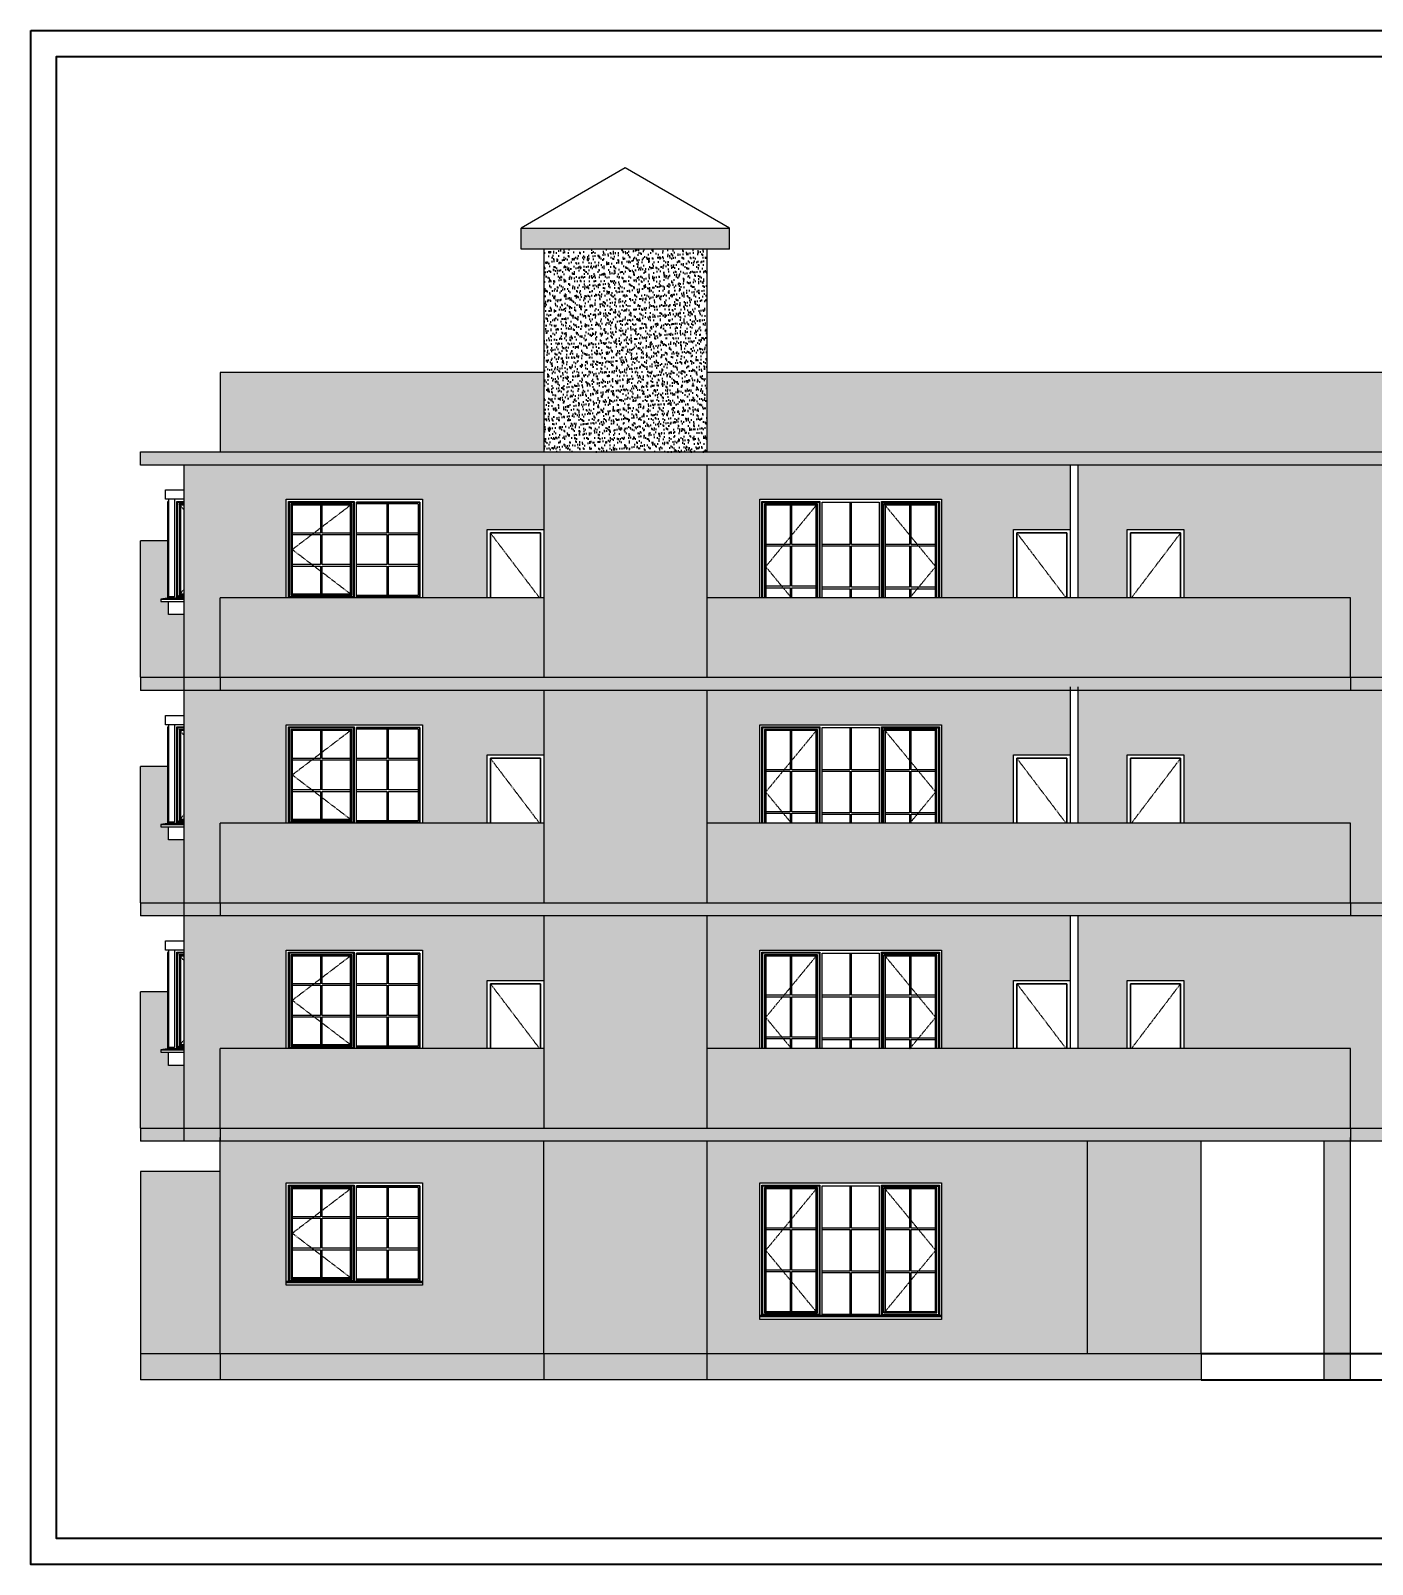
# Model space of a CAD drawing. Header units: inches. Extents: x 13884 to 18519, y 5853 to 8310.
# Drawn here: x 16210 to 16919, y 6676 to 7486 of the extents above; entities that cross this region are included whole.
import ezdxf

# ---------------------------------------------------------------- set-up
doc = ezdxf.new("R2010")
doc.units = ezdxf.units.IN
doc.header["$LTSCALE"] = 0.5
doc.header["$MEASUREMENT"] = 0
doc.linetypes.add('Centre', pattern=[1.25, 0.25, -0.1875, 0.625, -0.1875])
for name, color, linetype, lineweight in [('A-COLSENM', 4, 'Continuous', 9), ('A-DOORSYM', 1, 'Continuous', 9), ('A-FLOROTM', 6, 'Continuous', 9), ('A-GLAZIDM', 6, 'Continuous', 9), ('A-ROOFOTM', 4, 'Continuous', 9), ('A-WALL', 2, 'Continuous', 9)]:
    doc.layers.add(name, color=color, linetype=linetype, lineweight=lineweight)
doc.layers.add('Template', color=7, linetype='Continuous')
doc.styles.get("Standard").update_dxf_attribs({"font": 'romans.shx', "width": 0.75})
doc.dimstyles.get("Standard").update_dxf_attribs({"dimtxt": 0.18, "dimasz": 0.18, "dimexe": 0.18, "dimexo": 0.0625, "dimgap": 0.09, "dimtad": 0, "dimtih": 1, "dimtoh": 1, "dimdec": 4, "dimzin": 0, "dimdsep": 46, "dimtxsty": 'Standard', "dimcen": 0.09, "dimadec": 0, "dimazin": 0, "dimtfac": 1, "dimtdec": 4, "dimtofl": 0, "dimtmove": 0, "dimatfit": 3, "dimfxl": 0, "dimtolj": 1, "dimtzin": 0, "dimarcsym": 0})
pattern_1 = [(37.5, (0, 0), (-0.1259867, 3.85364754), [0, -3.04, 0, -3.4, 0, -3.25]), (7.5, (0, 0), (3.5395534, 5.6442921), [0, -1.64, 0, -2.74, 0, -1.05]), (327.5, (-2.46, 0), (6.2282837, 0.0113181), [0, -1, 0, -3.6, 0, -4.7]), (317.5, (-2.46, 0), (6.0122532, 1.7553511), [0, -0.5, 0, -2.36, 0, -2.7])]

# ---------------------------------------------------------------- blocks, each defined once
blk = doc.blocks.new('Tpl All Bars - W1-137298-West')
at = {"layer": 'A-GLAZIDM', "color": 7}
for p, q in [((-59.21, 34.09), (-59.21, 102.82)), ((-58.78, 102.39), (-59.21, 102.82)), ((-59.21, 102.82), (-28.59, 102.82)), ((-58.78, 34.51), (-58.78, 102.39)), ((-29.01, 102.39), (-58.78, 102.39)), ((-57.24, 100.85), (-57.93, 101.54)), ((-57.93, 101.54), (-57.93, 35.37)), ((-29.87, 101.54), (-57.93, 101.54)), ((-57.24, 100.85), (-57.24, 36.06)), ((-30.55, 100.85), (-57.24, 100.85)), ((-44.29, 100.85), (-44.29, 80.17)), ((-43.5, 80.17), (-43.5, 100.85)), ((-29.87, 101.54), (-30.55, 100.85)), ((-30.55, 36.06), (-30.55, 100.85)), ((-29.87, 35.37), (-29.87, 101.54)), ((-28.59, 102.82), (-29.01, 102.39)), ((-29.01, 102.39), (-29.01, 34.51)), ((-28.59, 102.82), (-28.59, 34.09)), ((-27.4, 34.48), (-27.4, 102.43)), ((-27.4, 102.43), (2.63, 102.43)), ((-12.78, 102.43), (-12.78, 80.17)), ((-12, 80.17), (-12, 102.43)), ((2.63, 102.43), (2.63, 34.48)), ((3.81, 102.82), (34.43, 102.82)), ((3.81, 34.09), (3.81, 102.82)), ((3.81, 102.82), (4.23, 102.39)), ((4.23, 102.39), (34.01, 102.39)), ((4.23, 102.39), (4.23, 34.51)), ((33.15, 101.54), (5.09, 101.54)), ((5.09, 35.37), (5.09, 101.54)), ((5.09, 101.54), (5.78, 100.85)), ((32.46, 100.85), (5.78, 100.85)), ((5.78, 100.85), (5.78, 36.06)), ((18.73, 100.85), (18.73, 80.17)), ((19.51, 80.17), (19.51, 100.85)), ((32.46, 100.85), (33.15, 101.54)), ((32.46, 36.06), (32.46, 100.85)), ((33.15, 35.37), (33.15, 101.54)), ((34.01, 102.39), (34.43, 102.82)), ((34.01, 102.39), (34.01, 34.51)), ((34.43, 102.82), (34.43, 34.09)), ((-44.29, 80.17), (-57.24, 80.17)), ((-57.24, 79.38), (-44.29, 79.38)), ((-44.29, 79.38), (-44.29, 58.05)), ((-30.55, 80.17), (-43.5, 80.17)), ((-43.5, 79.38), (-30.55, 79.38)), ((-43.5, 58.05), (-43.5, 79.38)), ((-12.78, 80.17), (-27.4, 80.17)), ((-27.4, 79.38), (-12.78, 79.38)), ((-12.78, 79.38), (-12.78, 57.52)), ((2.63, 80.17), (-12, 80.17)), ((-12, 79.38), (2.63, 79.38)), ((-12, 57.52), (-12, 79.38)), ((18.73, 80.17), (5.78, 80.17)), ((5.78, 79.38), (18.73, 79.38)), ((18.73, 79.38), (18.73, 57.52)), ((32.46, 80.17), (19.51, 80.17)), ((19.51, 79.38), (32.46, 79.38)), ((19.51, 57.52), (19.51, 79.38)), ((-44.29, 58.05), (-57.24, 58.05)), ((-57.24, 57.26), (-44.29, 57.26)), ((-44.29, 57.26), (-44.29, 36.06)), ((-30.55, 58.05), (-43.5, 58.05)), ((-43.5, 36.06), (-43.5, 57.26)), ((-43.5, 57.26), (-30.55, 57.26)), ((-12.78, 57.52), (-27.4, 57.52)), ((-27.4, 56.73), (-12.78, 56.73)), ((-12.78, 56.73), (-12.78, 34.48)), ((2.63, 57.52), (-12, 57.52)), ((-12, 34.48), (-12, 56.73)), ((-12, 56.73), (2.63, 56.73)), ((18.73, 57.52), (5.78, 57.52)), ((5.78, 56.73), (18.73, 56.73)), ((18.73, 56.73), (18.73, 36.06)), ((32.46, 57.52), (19.51, 57.52)), ((19.51, 36.06), (19.51, 56.73)), ((19.51, 56.73), (32.46, 56.73)), ((-60.39, 34.01), (35.61, 34.01)), ((35.61, 33.96), (-60.39, 33.96)), ((35.61, 33.76), (-60.39, 33.76)), ((-60.39, 33.33), (-60.39, 33.55)), ((-60.39, 32), (-60.39, 33.33)), ((35.61, 33.33), (-60.39, 33.33)), ((-58.78, 34.51), (-59.21, 34.09)), ((-28.59, 34.09), (-59.21, 34.09)), ((-29.01, 34.51), (-58.78, 34.51)), ((-57.24, 36.06), (-57.93, 35.37)), ((-57.93, 35.37), (-29.87, 35.37)), ((-57.24, 36.06), (-30.55, 36.06)), ((-30.55, 36.06), (-29.87, 35.37)), ((-29.01, 34.51), (-28.59, 34.09)), ((2.63, 34.48), (-27.4, 34.48)), ((4.23, 34.51), (3.81, 34.09)), ((34.43, 34.09), (3.81, 34.09)), ((4.23, 34.51), (34.01, 34.51)), ((5.78, 36.06), (5.09, 35.37)), ((5.09, 35.37), (33.15, 35.37)), ((5.78, 36.06), (32.46, 36.06)), ((32.46, 36.06), (33.15, 35.37)), ((34.01, 34.51), (34.43, 34.09)), ((35.61, 33.55), (35.61, 33.33)), ((35.61, 33.33), (35.61, 32)), ((35.61, 32), (-60.39, 32))]:
    blk.add_line(p, q, dxfattribs=at)
at = {"layer": 'A-GLAZIDM', "color": 7, "linetype": 'Centre'}
for p, q in [((-30.55, 100.85), (-57.24, 68.45)), ((5.78, 100.85), (32.46, 68.45)), ((-30.55, 36.06), (-57.24, 68.45)), ((5.78, 36.06), (32.46, 68.45))]:
    blk.add_line(p, q, dxfattribs=at)
blk = doc.blocks.new('Dbl All Bars - W2-137979-West')
at = {"layer": 'A-GLAZIDM', "color": 7}
for p, q in [((-309.21, 52.09), (-309.21, 102.82)), ((-308.78, 102.39), (-309.21, 102.82)), ((-309.21, 102.82), (-274.59, 102.82)), ((-308.78, 52.51), (-308.78, 102.39)), ((-275.01, 102.39), (-308.78, 102.39)), ((-307.24, 100.85), (-307.93, 101.54)), ((-307.93, 101.54), (-307.93, 53.37)), ((-275.87, 101.54), (-307.93, 101.54)), ((-307.24, 100.85), (-307.24, 54.06)), ((-276.55, 100.85), (-307.24, 100.85)), ((-292.29, 100.85), (-292.29, 86.17)), ((-291.5, 86.17), (-291.5, 100.85)), ((-275.87, 101.54), (-276.55, 100.85)), ((-276.55, 54.06), (-276.55, 100.85)), ((-275.87, 53.37), (-275.87, 101.54)), ((-274.59, 102.82), (-275.01, 102.39)), ((-275.01, 102.39), (-275.01, 52.51)), ((-274.59, 102.82), (-274.59, 52.09)), ((-273.4, 52.48), (-273.4, 102.43)), ((-273.4, 102.43), (-239.96, 102.43)), ((-273.4, 101.64), (-273.4, 102.43)), ((-239.96, 102.43), (-273.4, 102.43)), ((-240.75, 101.64), (-273.4, 101.64)), ((-257.27, 101.64), (-257.27, 86.17)), ((-256.49, 86.17), (-256.49, 101.64)), ((-240.75, 101.64), (-240.75, 53.27)), ((-239.96, 102.43), (-239.96, 52.48)), ((-239.96, 52.48), (-239.96, 102.43)), ((-292.29, 86.17), (-307.24, 86.17)), ((-307.24, 85.38), (-292.29, 85.38)), ((-292.29, 85.38), (-292.29, 69.52)), ((-276.55, 86.17), (-291.5, 86.17)), ((-291.5, 85.38), (-276.55, 85.38)), ((-291.5, 69.52), (-291.5, 85.38)), ((-257.27, 86.17), (-273.4, 86.17)), ((-273.4, 85.38), (-257.27, 85.38)), ((-257.27, 85.38), (-257.27, 69.52)), ((-240.75, 86.17), (-256.49, 86.17)), ((-256.49, 85.38), (-240.75, 85.38)), ((-256.49, 69.52), (-256.49, 85.38)), ((-292.29, 69.52), (-307.24, 69.52)), ((-307.24, 68.73), (-292.29, 68.73)), ((-292.29, 68.73), (-292.29, 54.06)), ((-276.55, 69.52), (-291.5, 69.52)), ((-291.5, 54.06), (-291.5, 68.73)), ((-291.5, 68.73), (-276.55, 68.73)), ((-257.27, 69.52), (-273.4, 69.52)), ((-273.4, 68.73), (-257.27, 68.73)), ((-257.27, 68.73), (-257.27, 53.27)), ((-240.75, 69.52), (-256.49, 69.52)), ((-256.49, 53.27), (-256.49, 68.73)), ((-256.49, 68.73), (-240.75, 68.73)), ((-310.39, 52.01), (-238.39, 52.01)), ((-238.39, 51.96), (-310.39, 51.96)), ((-238.39, 51.76), (-310.39, 51.76)), ((-310.39, 51.33), (-310.39, 51.55)), ((-310.39, 50), (-310.39, 51.33)), ((-238.39, 51.33), (-310.39, 51.33)), ((-238.39, 50), (-310.39, 50)), ((-308.78, 52.51), (-309.21, 52.09)), ((-274.59, 52.09), (-309.21, 52.09)), ((-275.01, 52.51), (-308.78, 52.51)), ((-307.24, 54.06), (-307.93, 53.37)), ((-307.93, 53.37), (-275.87, 53.37)), ((-307.24, 54.06), (-276.55, 54.06)), ((-276.55, 54.06), (-275.87, 53.37)), ((-275.01, 52.51), (-274.59, 52.09)), ((-240.75, 53.27), (-273.4, 53.27)), ((-273.4, 53.27), (-273.4, 52.48)), ((-239.96, 52.48), (-273.4, 52.48)), ((-273.4, 52.48), (-239.96, 52.48)), ((-238.39, 51.55), (-238.39, 51.33)), ((-238.39, 51.33), (-238.39, 50))]:
    blk.add_line(p, q, dxfattribs=at)
at = {"layer": 'A-GLAZIDM', "color": 7, "linetype": 'Centre'}
for p in [(-276.55, 100.85), (-276.55, 54.06)]:
    blk.add_line(p, (-307.24, 77.45), dxfattribs=at)
blk = doc.blocks.new('Single Shutter with Louvers - D3-135380-West')
at = {"layer": 'A-DOORSYM'}
for p, q in [((135.38, 211.23), (135.38, 177)), ((161.84, 211.23), (135.38, 211.23)), ((135.38, 211.23), (161.84, 211.23)), ((135.38, 177), (135.38, 211.23)), ((161.84, 177), (161.84, 211.23)), ((161.84, 211.23), (161.84, 177))]:
    blk.add_line(p, q, dxfattribs=at)
at = {"layer": 'A-DOORSYM', "linetype": 'Centre'}
blk.add_line((135.89, 177), (161.84, 211.23), dxfattribs=at)
blk = doc.blocks.new('Single Shutter with Louvers - D3-151044-West')
at = {"layer": 'A-DOORSYM', "linetype": 'Centre'}
blk.add_line((101.34, 177), (75.38, 211.23), dxfattribs=at)
at = {"layer": 'A-DOORSYM'}
for p, q in [((101.84, 211.23), (75.38, 211.23)), ((75.38, 211.23), (75.38, 177)), ((75.38, 177), (75.38, 211.23)), ((75.38, 211.23), (101.84, 211.23)), ((101.84, 177), (101.84, 211.23)), ((101.84, 211.23), (101.84, 177))]:
    blk.add_line(p, q, dxfattribs=at)
blk = doc.blocks.new('Dbl All Bars - W2-V2-West')
at = {"layer": 'A-GLAZIDM', "color": 7}
for p, q in [((-309.21, 177.09), (-309.21, 227.82)), ((-308.78, 227.39), (-309.21, 227.82)), ((-309.21, 227.82), (-274.59, 227.82)), ((-308.78, 177.51), (-308.78, 227.39)), ((-275.01, 227.39), (-308.78, 227.39)), ((-274.59, 227.82), (-275.01, 227.39)), ((-275.01, 227.39), (-275.01, 177.51)), ((-274.59, 227.82), (-274.59, 177.09)), ((-273.4, 177.48), (-273.4, 227.43)), ((-273.4, 227.43), (-239.96, 227.43)), ((-273.4, 226.64), (-273.4, 227.43)), ((-239.96, 227.43), (-273.4, 227.43)), ((-239.96, 227.43), (-239.96, 177.48)), ((-239.96, 177.48), (-239.96, 227.43)), ((-307.24, 225.85), (-307.93, 226.54)), ((-307.93, 226.54), (-307.93, 178.37)), ((-275.87, 226.54), (-307.93, 226.54)), ((-307.24, 225.85), (-307.24, 179.06)), ((-276.55, 225.85), (-307.24, 225.85)), ((-292.29, 225.85), (-292.29, 211.17)), ((-291.5, 211.17), (-291.5, 225.85)), ((-275.87, 226.54), (-276.55, 225.85)), ((-276.55, 179.06), (-276.55, 225.85)), ((-275.87, 178.37), (-275.87, 226.54)), ((-240.75, 226.64), (-273.4, 226.64)), ((-257.27, 226.64), (-257.27, 211.17)), ((-256.49, 211.17), (-256.49, 226.64)), ((-240.75, 226.64), (-240.75, 178.27)), ((-292.29, 211.17), (-307.24, 211.17)), ((-276.55, 211.17), (-291.5, 211.17)), ((-257.27, 211.17), (-273.4, 211.17)), ((-240.75, 211.17), (-256.49, 211.17)), ((-307.24, 210.38), (-292.29, 210.38)), ((-292.29, 210.38), (-292.29, 194.52)), ((-291.5, 210.38), (-276.55, 210.38)), ((-291.5, 194.52), (-291.5, 210.38)), ((-273.4, 210.38), (-257.27, 210.38)), ((-257.27, 210.38), (-257.27, 194.52)), ((-256.49, 210.38), (-240.75, 210.38)), ((-256.49, 194.52), (-256.49, 210.38)), ((-292.29, 194.52), (-307.24, 194.52)), ((-276.55, 194.52), (-291.5, 194.52)), ((-257.27, 194.52), (-273.4, 194.52)), ((-240.75, 194.52), (-256.49, 194.52)), ((-307.24, 193.73), (-292.29, 193.73)), ((-292.29, 193.73), (-292.29, 179.06)), ((-291.5, 179.06), (-291.5, 193.73)), ((-291.5, 193.73), (-276.55, 193.73)), ((-273.4, 193.73), (-257.27, 193.73)), ((-257.27, 193.73), (-257.27, 178.27)), ((-256.49, 178.27), (-256.49, 193.73)), ((-256.49, 193.73), (-240.75, 193.73)), ((-307.24, 179.06), (-307.93, 178.37)), ((-307.93, 178.37), (-275.87, 178.37)), ((-307.24, 179.06), (-276.55, 179.06)), ((-276.55, 179.06), (-275.87, 178.37)), ((-240.75, 178.27), (-273.4, 178.27)), ((-273.4, 178.27), (-273.4, 177.48)), ((-308.78, 177.51), (-309.21, 177.09)), ((-274.59, 177.09), (-309.21, 177.09)), ((-275.01, 177.51), (-308.78, 177.51)), ((-275.01, 177.51), (-274.59, 177.09)), ((-239.96, 177.48), (-273.4, 177.48)), ((-273.4, 177.48), (-239.96, 177.48))]:
    blk.add_line(p, q, dxfattribs=at)
at = {"layer": 'A-GLAZIDM', "color": 7, "linetype": 'Centre'}
for p in [(-276.55, 225.85), (-276.55, 179.06)]:
    blk.add_line(p, (-307.24, 202.45), dxfattribs=at)
blk = doc.blocks.new('Tpl All Bars - W1-V3-West')
at = {"layer": 'A-GLAZIDM', "color": 7}
for p, q in [((-59.21, 177), (-59.21, 227.82)), ((-58.78, 227.39), (-59.21, 227.82)), ((-59.21, 227.82), (-28.59, 227.82)), ((-58.78, 177), (-58.78, 227.39)), ((-29.01, 227.39), (-58.78, 227.39)), ((-28.59, 227.82), (-29.01, 227.39)), ((-29.01, 227.39), (-29.01, 177)), ((-28.59, 227.82), (-28.59, 177)), ((-27.4, 177), (-27.4, 227.43)), ((-27.4, 227.43), (2.63, 227.43)), ((-12.78, 227.43), (-12.78, 205.17)), ((-12, 205.17), (-12, 227.43)), ((2.63, 227.43), (2.63, 177)), ((3.81, 227.82), (34.43, 227.82)), ((3.81, 177), (3.81, 227.82)), ((3.81, 227.82), (4.23, 227.39)), ((4.23, 227.39), (34.01, 227.39)), ((4.23, 227.39), (4.23, 177)), ((34.01, 227.39), (34.43, 227.82)), ((34.01, 227.39), (34.01, 177)), ((34.43, 227.82), (34.43, 177)), ((-57.24, 225.85), (-57.93, 226.54)), ((-57.93, 226.54), (-57.93, 177)), ((-29.87, 226.54), (-57.93, 226.54)), ((-57.24, 225.85), (-57.24, 177)), ((-30.55, 225.85), (-57.24, 225.85)), ((-44.29, 225.85), (-44.29, 205.17)), ((-43.5, 205.17), (-43.5, 225.85)), ((-29.87, 226.54), (-30.55, 225.85)), ((-30.55, 177), (-30.55, 225.85)), ((-29.87, 177), (-29.87, 226.54)), ((33.15, 226.54), (5.09, 226.54)), ((5.09, 177), (5.09, 226.54)), ((5.09, 226.54), (5.78, 225.85)), ((32.46, 225.85), (5.78, 225.85)), ((5.78, 225.85), (5.78, 177)), ((18.73, 225.85), (18.73, 205.17)), ((19.51, 205.17), (19.51, 225.85)), ((32.46, 225.85), (33.15, 226.54)), ((32.46, 177), (32.46, 225.85)), ((33.15, 177), (33.15, 226.54)), ((-44.29, 205.17), (-57.24, 205.17)), ((-57.24, 204.38), (-44.29, 204.38)), ((-44.29, 204.38), (-44.29, 183.05)), ((-30.55, 205.17), (-43.5, 205.17)), ((-43.5, 204.38), (-30.55, 204.38)), ((-43.5, 183.05), (-43.5, 204.38)), ((-12.78, 205.17), (-27.4, 205.17)), ((-27.4, 204.38), (-12.78, 204.38)), ((-12.78, 204.38), (-12.78, 182.52)), ((2.63, 205.17), (-12, 205.17)), ((-12, 204.38), (2.63, 204.38)), ((-12, 182.52), (-12, 204.38)), ((18.73, 205.17), (5.78, 205.17)), ((5.78, 204.38), (18.73, 204.38)), ((18.73, 204.38), (18.73, 182.52)), ((32.46, 205.17), (19.51, 205.17)), ((19.51, 204.38), (32.46, 204.38)), ((19.51, 182.52), (19.51, 204.38)), ((-44.29, 183.05), (-57.24, 183.05)), ((-57.24, 182.26), (-44.29, 182.26)), ((-44.29, 182.26), (-44.29, 177)), ((-30.55, 183.05), (-43.5, 183.05)), ((-43.5, 177), (-43.5, 182.26)), ((-43.5, 182.26), (-30.55, 182.26)), ((-12.78, 182.52), (-27.4, 182.52)), ((-27.4, 181.73), (-12.78, 181.73)), ((-12.78, 181.73), (-12.78, 177)), ((2.63, 182.52), (-12, 182.52)), ((-12, 177), (-12, 181.73)), ((-12, 181.73), (2.63, 181.73)), ((18.73, 182.52), (5.78, 182.52)), ((5.78, 181.73), (18.73, 181.73)), ((18.73, 181.73), (18.73, 177)), ((32.46, 182.52), (19.51, 182.52)), ((19.51, 177), (19.51, 181.73)), ((19.51, 181.73), (32.46, 181.73))]:
    blk.add_line(p, q, dxfattribs=at)
at = {"layer": 'A-GLAZIDM', "color": 7, "linetype": 'Centre'}
for p, q in [((-30.55, 225.85), (-57.24, 193.45)), ((5.78, 225.85), (32.46, 193.45)), ((-43.69, 177), (-57.24, 193.45)), ((18.91, 177), (32.46, 193.45))]:
    blk.add_line(p, q, dxfattribs=at)
blk = doc.blocks.new('Bay - Rectangular _3_ - 6ft-157447-West')
at = {"layer": 'A-GLAZIDM', "color": 7}
for p, q in [((-374.23, 233.92), (-364.39, 233.92)), ((-374.23, 229), (-374.23, 233.92)), ((-364.39, 229), (-374.23, 229)), ((-372.88, 227.82), (-373.11, 227.39)), ((-373.11, 227.39), (-373.11, 177.51)), ((-372.88, 227.82), (-372.88, 177.09)), ((-372.66, 227.82), (-372.88, 227.82)), ((-372.66, 229), (-372.66, 177.48)), ((-369.39, 229), (-369.39, 177.48)), ((-369.39, 229), (-369.39, 177.48)), ((-368.21, 177.09), (-368.21, 227.82)), ((-367.78, 227.39), (-368.21, 227.82)), ((-368.21, 227.82), (-364.39, 227.82)), ((-367.78, 177.51), (-367.78, 227.39)), ((-364.39, 227.39), (-367.78, 227.39)), ((-366.24, 225.85), (-366.93, 226.54)), ((-366.93, 226.54), (-366.93, 178.37)), ((-364.39, 226.54), (-366.93, 226.54)), ((-366.24, 225.85), (-366.24, 179.06)), ((-364.39, 225.85), (-366.24, 225.85)), ((-366.24, 179.06), (-366.93, 178.37)), ((-366.93, 178.37), (-364.39, 178.37)), ((-366.24, 179.06), (-364.39, 179.06)), ((-373.25, 176.76), (-376.69, 176.33)), ((-376.69, 176.33), (-364.39, 176.33)), ((-376.69, 176.33), (-376.69, 175)), ((-376.69, 175), (-364.39, 175)), ((-372.66, 177.01), (-373.25, 176.96)), ((-373.25, 176.96), (-364.39, 176.96)), ((-373.25, 176.96), (-373.25, 176.76)), ((-373.25, 176.76), (-364.39, 176.76)), ((-373.11, 177.51), (-372.88, 177.09)), ((-372.88, 177.09), (-372.66, 177.09)), ((-369.39, 177.48), (-372.66, 177.48)), ((-372.66, 177.48), (-372.66, 177.01)), ((-369.39, 177.48), (-372.66, 177.48)), ((-372.66, 177.01), (-364.39, 177.01)), ((-372.66, 168.11), (-372.66, 175)), ((-367.78, 177.51), (-368.21, 177.09)), ((-364.39, 177.09), (-368.21, 177.09)), ((-364.39, 177.51), (-367.78, 177.51)), ((-364.39, 168.11), (-372.66, 168.11))]:
    blk.add_line(p, q, dxfattribs=at)
at = {"layer": 'A-GLAZIDM', "color": 7, "linetype": 'Centre'}
for p, q in [((-368.21, 227.82), (-364.39, 223.34)), ((-364.39, 181.56), (-368.21, 177.09))]:
    blk.add_line(p, q, dxfattribs=at)
blk = doc.blocks.new('*D190')
at = {"color": 0, "lineweight": -2}
for p, q in [((16828.51, 6787.68), (16984.19, 6787.68)), ((16828.51, 6773.68), (16984.19, 6773.68))]:
    blk.add_line(p, q, dxfattribs=at)
at = {"color": 4, "lineweight": -2}
for p, q in [((16984.01, 6787.49), (16984.01, 6773.87)), ((16984.01, 6773.49), (16983.83, 6773.49)), ((16984.01, 6773.68), (16984.01, 6773.49))]:
    blk.add_line(p, q, dxfattribs=at)
at = {"color": 4}
for points in [[(16983.98, 6787.49), (16984.04, 6787.49), (16984.01, 6787.68)], [(16983.98, 6773.87), (16984.04, 6773.87), (16984.01, 6773.68)]]:
    blk.add_solid(points, dxfattribs=at)
at = {"layer": 'Defpoints', "color": 0}
for p in [(16828.45, 6787.68), (16828.45, 6773.68), (16984.01, 6773.68)]:
    blk.add_point(p, dxfattribs=at)
at = {"color": 4, "insert": (16966.16, 6773.49), "char_height": 12, "attachment_point": 5}
blk.add_mtext('\\A1;1\'-2"', dxfattribs=at)
blk = doc.blocks.new('A3 Paper')
at = {"layer": 'Template', "color": 116}
for points in [[(44545, -27531), (69442, -27531), (69442, -45138), (44545, -45138)], [(69146, -44841), (44841, -44841), (44841, -27828), (69146, -27828)]]:
    blk.add_lwpolyline(points, close=True, dxfattribs=at)

msp = doc.modelspace()

# ---------------------------------------------------------------- hatches: boundary and pattern name
h = msp.add_hatch(color=250)
h.dxf.hatch_style = 1
h.paths.add_polyline_path([(16310.44544, 6787.67817), (16268.44544, 6787.67817), (16268.44544, 6773.67817), (16310.44544, 6773.67817)])
h.paths.add_polyline_path([(16481.44544, 6787.67817), (16310.44544, 6787.67817), (16310.44544, 6773.67817), (16481.44544, 6773.67817)])
h.paths.add_polyline_path([(16310.44544, 6883.67817), (16268.44544, 6883.67817), (16268.44544, 6787.67817), (16310.44544, 6787.67817)])
h.paths.add_polyline_path([(16567.44544, 6787.67817), (16481.44544, 6787.67817), (16481.44544, 6773.67817), (16567.44544, 6773.67817)])
h.paths.add_polyline_path([(16828.44544, 6787.67817), (16567.44544, 6787.67817), (16567.44544, 6773.67817), (16828.44544, 6773.67817)])
h.paths.add_polyline_path([(16907.44544, 6899.67817), (16893.44544, 6899.67817), (16893.44544, 6773.67817), (16907.44544, 6773.67817)])
h.paths.add_polyline_path([(17066.44544, 6899.67817), (17052.44544, 6899.67817), (17052.44544, 6773.67817), (17066.44544, 6773.67817)])
h.paths.add_polyline_path([(17108.44544, 7263.67817), (16567.44544, 7263.67817), (16481.44544, 7263.67817), (16268.44544, 7263.67817), (16268.44544, 7256.67817), (16481.44544, 7256.67817), (16567.44544, 7256.67817), (17108.44544, 7256.67817)])
h.paths.add_polyline_path([(16579.44544, 7381.86243), (16469.44544, 7381.86243), (16469.44544, 7370.67817), (16579.44544, 7370.67817)])
h.paths.add_polyline_path([(16481.44544, 7305.67817), (16310.44544, 7305.67817), (16310.44544, 7263.67817), (16481.44544, 7263.67817)])
h.paths.add_polyline_path([(17066.44544, 7305.67817), (16567.44544, 7305.67817), (16567.44544, 7263.67817), (17066.44544, 7263.67817)])
h = msp.add_hatch()
h.set_pattern_fill('AR-SAND', color=250, scale=2)
h.set_pattern_definition(pattern_1)
h.paths.add_polyline_path([(16567.44544, 7370.67817), (16481.44544, 7370.67817), (16481.44544, 7263.67817), (16567.44544, 7263.67817)])
h = msp.add_hatch()
h.set_pattern_fill('AR-SAND', color=250, scale=2)
h.set_pattern_definition(pattern_1)
h.paths.add_polyline_path([(17104.44544, 7256.67817), (17066.44544, 7256.67817), (17066.44544, 7186.67817), (17104.44544, 7186.67817)])
h.paths.add_polyline_path([(17066.44544, 7256.67817), (16763.44544, 7256.67817), (16763.44544, 7186.67817), (16789.44544, 7186.67817), (16789.44544, 7222.67817), (16819.44544, 7222.67817), (16819.44544, 7186.67817), (16907.44544, 7186.67817), (16907.44544, 7144.67817), (17066.44544, 7144.67817)])
h.paths.add_polyline_path([(16595.44544, 7238.67817), (16691.44544, 7238.67817), (16691.44544, 7186.67817), (16729.44544, 7186.67817), (16729.44544, 7222.67817), (16759.44544, 7222.67817), (16759.44544, 7256.67817), (16567.44544, 7256.67817), (16567.44544, 7186.67817), (16595.44544, 7186.67817)])
h.paths.add_polyline_path([(16567.44544, 7256.67817), (16481.44544, 7256.67817), (16481.44544, 7144.67817), (16567.44544, 7144.67817)])
h.paths.add_polyline_path([(16481.44544, 7256.67817), (16291.44544, 7256.67817), (16291.44544, 7144.67817), (16310.44544, 7144.67817), (16310.44544, 7186.67817), (16345.44544, 7186.67817), (16345.44544, 7238.67817), (16417.44544, 7238.67817), (16417.44544, 7186.67817), (16451.44544, 7186.67817), (16451.44544, 7222.67817), (16481.44544, 7222.67817)])
h = msp.add_hatch(color=250)
h.dxf.hatch_style = 1
h.paths.add_polyline_path([(16291.44544, 7177.7884), (16283.17773, 7177.7884), (16283.17773, 7184.67817), (16279.14229, 7184.67817), (16279.14229, 7186.00923), (16282.58717, 7186.43978), (16282.58717, 7186.63438), (16282.95042, 7186.66616), (16282.95042, 7186.76478), (16282.72312, 7187.18937), (16282.72312, 7216.67817), (16268.44544, 7216.67817), (16268.44544, 7144.67817), (16291.44544, 7144.67817)])
h.paths.add_polyline_path([(16291.44544, 7144.67817), (16268.44544, 7144.67817), (16268.44544, 7137.67817), (16291.44544, 7137.67817)])
h.paths.add_polyline_path([(16310.44544, 7144.67817), (16291.44544, 7144.67817), (16291.44544, 7137.67817), (16310.44544, 7137.67817)])
h.paths.add_polyline_path([(16907.44544, 7144.67817), (16310.44544, 7144.67817), (16310.44544, 7137.67817), (16907.44544, 7137.67817), (16907.44544, 7139.67817)])
h.paths.add_polyline_path([(16481.44544, 7186.67817), (16310.44544, 7186.67817), (16310.44544, 7144.67817), (16481.44544, 7144.67817)])
h.paths.add_polyline_path([(16907.44544, 7186.67817), (16567.44544, 7186.67817), (16567.44544, 7144.67817), (16907.44544, 7144.67817)])
h.paths.add_polyline_path([(17052.44544, 7144.67817), (16907.44544, 7144.67817), (16907.44544, 7139.67817), (16907.44544, 7137.67817), (17052.44544, 7137.67817)])
h.paths.add_polyline_path([(17066.44544, 7144.67817), (17057.44544, 7144.67817), (17052.44544, 7144.67817), (17052.44544, 7137.67817), (17066.44544, 7137.67817)])
h.paths.add_polyline_path([(17108.44544, 7144.67817), (17066.44544, 7144.67817), (17066.44544, 7137.67817), (17108.44544, 7137.67817)])
h.paths.add_polyline_path([(17108.44544, 7186.67817), (17066.44544, 7186.67817), (17066.44544, 7144.67817), (17108.44544, 7144.67817)])
h = msp.add_hatch()
h.set_pattern_fill('AR-SAND', color=250, scale=2)
h.set_pattern_definition(pattern_1)
h.paths.add_polyline_path([(17104.44544, 7137.67817), (17066.44544, 7137.67817), (17066.44544, 7067.67817), (17104.44544, 7067.67817)])
h.paths.add_polyline_path([(17066.44544, 7137.67817), (16763.44544, 7137.67817), (16763.44544, 7067.67817), (16789.44544, 7067.67817), (16789.44544, 7103.67817), (16819.44544, 7103.67817), (16819.44544, 7067.67817), (16907.44544, 7067.67817), (16907.44544, 7025.67817), (17066.44544, 7025.67817)])
h.paths.add_polyline_path([(16595.44544, 7119.67817), (16691.44544, 7119.67817), (16691.44544, 7067.67817), (16729.44544, 7067.67817), (16729.44544, 7103.67817), (16759.44544, 7103.67817), (16759.44544, 7137.67817), (16567.44544, 7137.67817), (16567.44544, 7067.67817), (16595.44544, 7067.67817)])
h.paths.add_polyline_path([(16567.44544, 7137.67817), (16481.44544, 7137.67817), (16481.44544, 7025.67817), (16567.44544, 7025.67817)])
h.paths.add_polyline_path([(16481.44544, 7137.67817), (16291.44544, 7137.67817), (16291.44544, 7025.67817), (16310.44544, 7025.67817), (16310.44544, 7067.67817), (16345.44544, 7067.67817), (16345.44544, 7119.67817), (16417.44544, 7119.67817), (16417.44544, 7067.67817), (16451.44544, 7067.67817), (16451.44544, 7103.67817), (16481.44544, 7103.67817)])
h = msp.add_hatch(color=250)
h.dxf.hatch_style = 1
h.paths.add_polyline_path([(16291.44544, 7058.7884), (16283.17773, 7058.7884), (16283.17773, 7065.67817), (16279.14229, 7065.67817), (16279.14229, 7067.00923), (16282.58717, 7067.43978), (16282.58717, 7067.63438), (16282.95042, 7067.66616), (16282.95042, 7067.76478), (16282.72312, 7068.18937), (16282.72312, 7097.67817), (16268.44544, 7097.67817), (16268.44544, 7025.67817), (16291.44544, 7025.67817)])
h.paths.add_polyline_path([(16291.44544, 7025.67817), (16268.44544, 7025.67817), (16268.44544, 7018.67817), (16291.44544, 7018.67817)])
h.paths.add_polyline_path([(16310.44544, 7025.67817), (16291.44544, 7025.67817), (16291.44544, 7018.67817), (16310.44544, 7018.67817)])
h.paths.add_polyline_path([(16907.44544, 7025.67817), (16310.44544, 7025.67817), (16310.44544, 7018.67817), (16907.44544, 7018.67817), (16907.44544, 7020.67817)])
h.paths.add_polyline_path([(16481.44544, 7067.67817), (16310.44544, 7067.67817), (16310.44544, 7025.67817), (16481.44544, 7025.67817)])
h.paths.add_polyline_path([(16907.44544, 7067.67817), (16567.44544, 7067.67817), (16567.44544, 7025.67817), (16907.44544, 7025.67817)])
h.paths.add_polyline_path([(17052.44544, 7025.67817), (16907.44544, 7025.67817), (16907.44544, 7020.67817), (16907.44544, 7018.67817), (17052.44544, 7018.67817)])
h.paths.add_polyline_path([(17066.44544, 7025.67817), (17057.44544, 7025.67817), (17052.44544, 7025.67817), (17052.44544, 7018.67817), (17066.44544, 7018.67817)])
h.paths.add_polyline_path([(17108.44544, 7025.67817), (17066.44544, 7025.67817), (17066.44544, 7018.67817), (17108.44544, 7018.67817)])
h.paths.add_polyline_path([(17108.44544, 7067.67817), (17066.44544, 7067.67817), (17066.44544, 7025.67817), (17108.44544, 7025.67817)])
h = msp.add_hatch()
h.set_pattern_fill('AR-SAND', color=250, scale=2)
h.set_pattern_definition(pattern_1)
h.paths.add_polyline_path([(17104.44544, 7018.67817), (17066.44544, 7018.67817), (17066.44544, 6948.67817), (17104.44544, 6948.67817)])
h.paths.add_polyline_path([(17066.44544, 7018.67817), (16763.44544, 7018.67817), (16763.44544, 6948.67817), (16789.44544, 6948.67817), (16789.44544, 6984.67817), (16819.44544, 6984.67817), (16819.44544, 6948.67817), (16907.44544, 6948.67817), (16907.44544, 6906.67817), (17066.44544, 6906.67817)])
h.paths.add_polyline_path([(16595.44544, 7000.67817), (16691.44544, 7000.67817), (16691.44544, 6948.67817), (16729.44544, 6948.67817), (16729.44544, 6984.67817), (16759.44544, 6984.67817), (16759.44544, 7018.67817), (16567.44544, 7018.67817), (16567.44544, 6948.67817), (16595.44544, 6948.67817)])
h.paths.add_polyline_path([(16567.44544, 7018.67817), (16481.44544, 7018.67817), (16481.44544, 6906.67817), (16567.44544, 6906.67817)])
h.paths.add_polyline_path([(16481.44544, 7018.67817), (16291.44544, 7018.67817), (16291.44544, 6906.67817), (16310.44544, 6906.67817), (16310.44544, 6948.67817), (16345.44544, 6948.67817), (16345.44544, 7000.67817), (16417.44544, 7000.67817), (16417.44544, 6948.67817), (16451.44544, 6948.67817), (16451.44544, 6984.67817), (16481.44544, 6984.67817)])
h = msp.add_hatch(color=250)
h.dxf.hatch_style = 1
h.paths.add_polyline_path([(16291.44544, 6939.7884), (16283.17773, 6939.7884), (16283.17773, 6946.67817), (16279.14229, 6946.67817), (16279.14229, 6948.00923), (16282.58717, 6948.43978), (16282.58717, 6948.63438), (16282.95042, 6948.66616), (16282.95042, 6948.76478), (16282.72312, 6949.18937), (16282.72312, 6978.67817), (16268.44544, 6978.67817), (16268.44544, 6906.67817), (16291.44544, 6906.67817)])
h.paths.add_polyline_path([(16291.44544, 6906.67817), (16268.44544, 6906.67817), (16268.44544, 6899.67817), (16291.44544, 6899.67817)])
h.paths.add_polyline_path([(16310.44544, 6906.67817), (16291.44544, 6906.67817), (16291.44544, 6899.67817), (16310.44544, 6899.67817)])
h.paths.add_polyline_path([(16907.44544, 6906.67817), (16310.44544, 6906.67817), (16310.44544, 6899.67817), (16907.44544, 6899.67817), (16907.44544, 6901.67817)])
h.paths.add_polyline_path([(16481.44544, 6948.67817), (16310.44544, 6948.67817), (16310.44544, 6906.67817), (16481.44544, 6906.67817)])
h.paths.add_polyline_path([(16907.44544, 6948.67817), (16567.44544, 6948.67817), (16567.44544, 6906.67817), (16907.44544, 6906.67817)])
h.paths.add_polyline_path([(17052.44544, 6906.67817), (16907.44544, 6906.67817), (16907.44544, 6901.67817), (16907.44544, 6899.67817), (17052.44544, 6899.67817)])
h.paths.add_polyline_path([(17066.44544, 6906.67817), (17057.44544, 6906.67817), (17052.44544, 6906.67817), (17052.44544, 6899.67817), (17066.44544, 6899.67817)])
h.paths.add_polyline_path([(17108.44544, 6906.67817), (17066.44544, 6906.67817), (17066.44544, 6899.67817), (17108.44544, 6899.67817)])
h.paths.add_polyline_path([(17108.44544, 6948.67817), (17066.44544, 6948.67817), (17066.44544, 6906.67817), (17108.44544, 6906.67817)])
h = msp.add_hatch()
h.set_pattern_fill('AR-SAND', color=250, scale=2)
h.set_pattern_definition(pattern_1)
h.paths.add_polyline_path([(16481.44544, 6899.67817), (16310.44544, 6899.67817), (16310.44544, 6787.67817), (16481.44544, 6787.67817)])
h.paths.add_polyline_path([(16345.44544, 6823.67817), (16345.44544, 6825.00923), (16345.44544, 6825.23193), (16345.44544, 6877.67817), (16417.44544, 6877.67817), (16417.44544, 6825.23193), (16417.44544, 6823.67817)], flags=16)
h.paths.add_polyline_path([(16346.5478, 6825.68604), (16346.62654, 6825.76478), (16346.62654, 6876.49707), (16381.24859, 6876.49707), (16381.24859, 6825.68604), (16381.32733, 6825.68604), (16381.24859, 6825.76478), (16346.62654, 6825.76478), (16346.34039, 6825.68604)], flags=0)
h.paths.add_polyline_path([(16347.05114, 6826.18937), (16347.05114, 6876.07247), (16380.824, 6876.07247), (16380.824, 6826.18937)], flags=0)
h.paths.add_polyline_path([(16347.90821, 6827.04645), (16347.90821, 6875.2154), (16379.96693, 6875.2154), (16379.96693, 6827.04645)], flags=0)
h.paths.add_polyline_path([(16348.59505, 6827.73329), (16348.59505, 6874.52856), (16379.28009, 6874.52856), (16379.28009, 6827.73329)], flags=0)
h.paths.add_polyline_path([(16363.54387, 6839.73231), (16348.59505, 6851.13092), (16363.54387, 6862.52954), (16363.54387, 6859.84877), (16360.02815, 6859.84877), (16358.9955, 6859.06137), (16363.54387, 6859.06137), (16363.54387, 6843.20048), (16358.9955, 6843.20048), (16360.02815, 6842.41308), (16363.54387, 6842.41308)], flags=0)
h.paths.add_polyline_path([(16382.42969, 6826.15848), (16382.42969, 6826.94588), (16382.42969, 6876.10336), (16415.87064, 6876.10336), (16415.87064, 6826.15848)], flags=0)
h.paths.add_polyline_path([(16415.08324, 6875.31596), (16415.08324, 6826.94588), (16399.34702, 6826.94588), (16399.34702, 6842.41308), (16415.08324, 6842.41308), (16415.08324, 6843.20048), (16399.34702, 6843.20048), (16399.34702, 6859.06137), (16415.08324, 6859.06137), (16415.08324, 6859.84877), (16399.34702, 6859.84877), (16399.34702, 6875.31596)], flags=0)
h.paths.add_polyline_path([(16567.44544, 6899.67817), (16481.44544, 6899.67817), (16481.44544, 6787.67817), (16567.44544, 6787.67817)])
h.paths.add_polyline_path([(16768.44544, 6899.67817), (16567.44544, 6899.67817), (16567.44544, 6787.67817), (16768.44544, 6787.67817)])
h.paths.add_polyline_path([(16691.44544, 6807.23193), (16691.44544, 6805.67817), (16595.44544, 6805.67817), (16595.44544, 6807.00923), (16595.44544, 6807.23193), (16595.44544, 6877.67817), (16691.44544, 6877.67817)], flags=16)
h.paths.add_polyline_path([(16690.26434, 6807.68604), (16690.34308, 6807.68604), (16690.26434, 6807.76478), (16659.64229, 6807.76478), (16644.08891, 6807.68604), (16659.56355, 6807.68604), (16659.64229, 6807.76478), (16659.64229, 6876.49707), (16690.26434, 6876.49707)], flags=0)
h.paths.add_polyline_path([(16689.83975, 6808.18937), (16660.06688, 6808.18937), (16660.06688, 6876.07247), (16689.83975, 6876.07247)], flags=0)
h.paths.add_polyline_path([(16688.98268, 6809.04645), (16660.92396, 6809.04645), (16660.92396, 6875.2154), (16688.98268, 6875.2154)], flags=0)
h.paths.add_polyline_path([(16688.29584, 6809.73329), (16661.6108, 6809.73329), (16661.6108, 6874.52856), (16688.29584, 6874.52856)], flags=0)
h.paths.add_polyline_path([(16675.34702, 6826.41009), (16675.34702, 6830.41308), (16678.64417, 6830.41308), (16679.29273, 6831.20048), (16675.34702, 6831.20048), (16675.34702, 6853.06137), (16679.29273, 6853.06137), (16678.64417, 6853.84877), (16675.34702, 6853.84877), (16675.34702, 6857.85176), (16688.29584, 6842.13092)], flags=0)
h.paths.add_polyline_path([(16596.49614, 6807.63438), (16596.62654, 6807.76478), (16596.62654, 6876.49707), (16627.24859, 6876.49707), (16627.24859, 6807.63438), (16627.379, 6807.63438), (16627.24859, 6807.76478), (16596.62654, 6807.76478), (16595.44544, 6807.63438)], flags=0)
h.paths.add_polyline_path([(16658.46119, 6808.15848), (16628.42969, 6808.15848), (16628.42969, 6876.10336), (16658.46119, 6876.10336)], flags=0)
h.paths.add_polyline_path([(16626.824, 6808.18937), (16597.05114, 6808.18937), (16597.05114, 6876.07247), (16626.824, 6876.07247)], flags=0)
h.paths.add_polyline_path([(16625.96693, 6809.04645), (16597.90821, 6809.04645), (16597.90821, 6875.2154), (16625.96693, 6875.2154)], flags=0)
h.paths.add_polyline_path([(16625.28009, 6809.73329), (16598.59505, 6809.73329), (16598.59505, 6874.52856), (16625.28009, 6874.52856)], flags=0)
h.paths.add_polyline_path([(16598.59505, 6842.13092), (16611.54387, 6857.85176), (16611.54387, 6853.84877), (16608.24672, 6853.84877), (16607.59816, 6853.06137), (16611.54387, 6853.06137), (16611.54387, 6831.72541), (16607.16578, 6831.72541), (16607.81434, 6830.93801), (16611.54387, 6830.93801), (16611.54387, 6826.41009)], flags=0)
h.paths.add_polyline_path([(16828.44544, 6899.67817), (16768.44544, 6899.67817), (16768.44544, 6787.67817), (16828.44544, 6787.67817)])

# ---------------------------------------------------------------- linework, layer by layer
msp.add_line((16828.44544, 6773.67817), (17108.44544, 6773.67817))
at = {"layer": 'A-COLSENM'}
for p, q in [((16893.44544, 6773.67817), (16893.44544, 6899.67817)), ((16907.44544, 6773.67817), (16907.44544, 6901.67817))]:
    msp.add_line(p, q, dxfattribs=at)
at = {"layer": 'A-FLOROTM'}
for p, q in [((16268.44544, 7263.67817), (16481.44544, 7263.67817)), ((16268.44544, 7256.67817), (16268.44544, 7263.67817)), ((16481.44544, 7256.67817), (16268.44544, 7256.67817)), ((16567.44544, 7263.67817), (17108.44544, 7263.67817)), ((17108.44544, 7256.67817), (16567.44544, 7256.67817)), ((16268.44544, 7144.67817), (16481.44544, 7144.67817)), ((16268.44544, 7144.67817), (16268.44544, 7137.67817)), ((16291.44544, 7137.67817), (16291.44544, 7144.67817)), ((16310.44544, 7144.67817), (16310.44544, 7137.67817)), ((16907.44544, 7144.67817), (16907.44544, 7137.67817)), ((16481.44544, 7137.67817), (16268.44544, 7137.67817)), ((17108.44544, 7137.67817), (16567.44544, 7137.67817)), ((16268.44544, 7025.67817), (16481.44544, 7025.67817)), ((16268.44544, 7025.67817), (16268.44544, 7018.67817)), ((16291.44544, 7018.67817), (16291.44544, 7025.67817)), ((16310.44544, 7025.67817), (16310.44544, 7018.67817)), ((16567.44544, 7025.67817), (17108.44544, 7025.67817)), ((16907.44544, 7025.67817), (16907.44544, 7018.67817)), ((16481.44544, 7018.67817), (16268.44544, 7018.67817)), ((17108.44544, 7018.67817), (16567.44544, 7018.67817)), ((16268.44544, 6906.67817), (16268.44544, 6899.67817)), ((17108.44544, 6899.67817), (16268.44544, 6899.67817)), ((16291.44544, 6899.67817), (16291.44544, 6906.67817)), ((16310.44544, 6906.67817), (16310.44544, 6899.67817)), ((16907.44544, 6906.67817), (16907.44544, 6899.67817)), ((16268.44544, 6787.67817), (16828.44544, 6787.67817)), ((16268.44544, 6787.67817), (16268.44544, 6773.67817)), ((16310.44544, 6787.67817), (16310.44544, 6773.67817)), ((16481.44544, 6787.67817), (16481.44544, 6773.67817)), ((16567.44544, 6787.67817), (16567.44544, 6773.67817)), ((16828.44544, 6787.67817), (16828.44544, 6773.67817)), ((16828.44544, 6773.67817), (16268.44544, 6773.67817))]:
    msp.add_line(p, q, dxfattribs=at)
at = {"layer": 'A-ROOFOTM'}
for p, q in [((16524.44544, 7413.61669), (16469.44544, 7381.86243)), ((16579.44544, 7381.86243), (16524.44544, 7413.61669)), ((16469.44544, 7381.86243), (16579.44544, 7381.86243)), ((16469.44544, 7370.67817), (16469.44544, 7381.86243)), ((16579.44544, 7370.67817), (16579.44544, 7381.86243)), ((16579.44544, 7370.67817), (16469.44544, 7370.67817))]:
    msp.add_line(p, q, dxfattribs=at)
at = {"layer": 'A-WALL'}
for p, q in [((16481.44544, 7370.67817), (16481.44544, 7263.67817)), ((16567.44544, 7370.67817), (16567.44544, 7263.67817)), ((16481.44544, 7305.67817), (16310.44544, 7305.67817)), ((16310.44544, 7305.67817), (16310.44544, 7263.67817)), ((17066.44544, 7305.67817), (16567.44544, 7305.67817)), ((16291.44544, 7144.67817), (16291.44544, 7256.67817)), ((16481.44544, 7263.67817), (16567.44544, 7263.67817)), ((16481.44544, 7256.67817), (16481.44544, 7144.67817)), ((16567.44544, 7256.67817), (16481.44544, 7256.67817)), ((16567.44544, 7256.67817), (16567.44544, 7144.67817)), ((16759.44544, 7186.67817), (16759.44544, 7256.67817)), ((16763.44544, 7256.67817), (16763.44544, 7186.67817)), ((16345.44544, 7186.67817), (16345.44544, 7238.67817)), ((16345.44544, 7238.67817), (16417.44544, 7238.67817)), ((16417.44544, 7238.67817), (16417.44544, 7186.67817)), ((16595.44544, 7186.67817), (16595.44544, 7238.67817)), ((16595.44544, 7238.67817), (16691.44544, 7238.67817)), ((16691.44544, 7238.67817), (16691.44544, 7186.67817)), ((16268.44544, 7144.67817), (16268.44544, 7216.67817)), ((16282.72312, 7216.67817), (16268.44544, 7216.67817)), ((16451.44544, 7186.67817), (16451.44544, 7222.67817)), ((16451.44544, 7222.67817), (16481.44544, 7222.67817)), ((16729.44544, 7186.67817), (16729.44544, 7222.67817)), ((16729.44544, 7222.67817), (16759.44544, 7222.67817)), ((16789.44544, 7186.67817), (16789.44544, 7222.67817)), ((16789.44544, 7222.67817), (16819.44544, 7222.67817)), ((16819.44544, 7222.67817), (16819.44544, 7186.67817)), ((16310.44544, 7144.67817), (16310.44544, 7186.67817)), ((16481.44544, 7186.67817), (16310.44544, 7186.67817)), ((16907.44544, 7186.67817), (16567.44544, 7186.67817)), ((16907.44544, 7144.67817), (16907.44544, 7186.67817)), ((16481.44544, 7144.67817), (17066.44544, 7144.67817)), ((16291.44544, 7025.67817), (16291.44544, 7139.67817)), ((16481.44544, 7137.67817), (16481.44544, 7025.67817)), ((16567.44544, 7137.67817), (16481.44544, 7137.67817)), ((16567.44544, 7137.67817), (16567.44544, 7025.67817)), ((16759.44544, 7067.67817), (16759.44544, 7139.67817)), ((16763.44544, 7139.67817), (16763.44544, 7067.67817)), ((16345.44544, 7067.67817), (16345.44544, 7119.67817)), ((16345.44544, 7119.67817), (16417.44544, 7119.67817)), ((16417.44544, 7119.67817), (16417.44544, 7067.67817)), ((16595.44544, 7067.67817), (16595.44544, 7119.67817)), ((16595.44544, 7119.67817), (16691.44544, 7119.67817)), ((16691.44544, 7119.67817), (16691.44544, 7067.67817)), ((16451.44544, 7067.67817), (16451.44544, 7103.67817)), ((16451.44544, 7103.67817), (16481.44544, 7103.67817)), ((16729.44544, 7067.67817), (16729.44544, 7103.67817)), ((16729.44544, 7103.67817), (16759.44544, 7103.67817)), ((16789.44544, 7067.67817), (16789.44544, 7103.67817)), ((16789.44544, 7103.67817), (16819.44544, 7103.67817)), ((16819.44544, 7103.67817), (16819.44544, 7067.67817)), ((16268.44544, 7025.67817), (16268.44544, 7097.67817)), ((16282.72312, 7097.67817), (16268.44544, 7097.67817)), ((16310.44544, 7025.67817), (16310.44544, 7067.67817)), ((16481.44544, 7067.67817), (16310.44544, 7067.67817)), ((16907.44544, 7067.67817), (16567.44544, 7067.67817)), ((16907.44544, 7025.67817), (16907.44544, 7067.67817)), ((16481.44544, 7025.67817), (16567.44544, 7025.67817)), ((16291.44544, 6906.67817), (16291.44544, 7020.67817)), ((16481.44544, 7018.67817), (16481.44544, 6906.67817)), ((16567.44544, 7018.67817), (16481.44544, 7018.67817)), ((16567.44544, 7018.67817), (16567.44544, 6906.67817)), ((16759.44544, 6948.67817), (16759.44544, 7018.67817)), ((16763.44544, 7018.67817), (16763.44544, 6948.67817)), ((16345.44544, 6948.67817), (16345.44544, 7000.67817)), ((16345.44544, 7000.67817), (16417.44544, 7000.67817)), ((16417.44544, 7000.67817), (16417.44544, 6948.67817)), ((16595.44544, 6948.67817), (16595.44544, 7000.67817)), ((16595.44544, 7000.67817), (16691.44544, 7000.67817)), ((16691.44544, 7000.67817), (16691.44544, 6948.67817)), ((16451.44544, 6948.67817), (16451.44544, 6984.67817)), ((16451.44544, 6984.67817), (16481.44544, 6984.67817)), ((16729.44544, 6948.67817), (16729.44544, 6984.67817)), ((16729.44544, 6984.67817), (16759.44544, 6984.67817)), ((16789.44544, 6948.67817), (16789.44544, 6984.67817)), ((16789.44544, 6984.67817), (16819.44544, 6984.67817)), ((16819.44544, 6984.67817), (16819.44544, 6948.67817)), ((16268.44544, 6906.67817), (16268.44544, 6978.67817)), ((16282.72312, 6978.67817), (16268.44544, 6978.67817)), ((16310.44544, 6906.67817), (16310.44544, 6948.67817)), ((16481.44544, 6948.67817), (16310.44544, 6948.67817)), ((16907.44544, 6948.67817), (16567.44544, 6948.67817)), ((16907.44544, 6906.67817), (16907.44544, 6948.67817)), ((16268.44544, 6906.67817), (17066.44544, 6906.67817)), ((16310.44544, 6787.67817), (16310.44544, 6901.67817)), ((16481.44544, 6787.67817), (16481.44544, 6899.67817)), ((16567.44544, 6899.67817), (16567.44544, 6787.67817)), ((16768.44544, 6787.67817), (16768.44544, 6899.67817)), ((16828.44544, 6787.67817), (16828.44544, 6899.67817)), ((16310.44544, 6883.67817), (16268.44544, 6883.67817)), ((16268.44544, 6883.67817), (16268.44544, 6787.67817)), ((16345.44544, 6825.23193), (16345.44544, 6877.67817)), ((16345.44544, 6877.67817), (16417.44544, 6877.67817)), ((16417.44544, 6877.67817), (16417.44544, 6825.23193)), ((16595.44544, 6807.23193), (16595.44544, 6877.67817)), ((16595.44544, 6877.67817), (16691.44544, 6877.67817)), ((16691.44544, 6877.67817), (16691.44544, 6807.23193))]:
    msp.add_line(p, q, dxfattribs=at)

# ---------------------------------------------------------------- block references
at = {"xscale": 0.04599530890905365, "yscale": 0.04599530890905365, "zscale": 0.04599530890905365}
msp.add_blockref('A3 Paper', (14161.61332, 8752.44122), dxfattribs=at)
at = {"layer": 'A-DOORSYM'}
for name, p in [('Single Shutter with Louvers - D3-151044-West', (16377.83421, 7009.67817)), ('Single Shutter with Louvers - D3-151044-West', (16655.83421, 7009.67817)), ('Single Shutter with Louvers - D3-135380-West', (16655.83421, 7009.67817)), ('Single Shutter with Louvers - D3-151044-West', (16377.83421, 6890.67817)), ('Single Shutter with Louvers - D3-151044-West', (16655.83421, 6890.67817)), ('Single Shutter with Louvers - D3-135380-West', (16655.83421, 6890.67817)), ('Single Shutter with Louvers - D3-151044-West', (16377.83421, 6771.67817)), ('Single Shutter with Louvers - D3-151044-West', (16655.83421, 6771.67817)), ('Single Shutter with Louvers - D3-135380-West', (16655.83421, 6771.67817))]:
    msp.add_blockref(name, p, dxfattribs=at)
at = {"layer": 'A-GLAZIDM'}
for name, p in [('Bay - Rectangular _3_ - 6ft-157447-West', (16655.83421, 7009.67817)), ('Dbl All Bars - W2-V2-West', (16655.83421, 7009.67817)), ('Tpl All Bars - W1-V3-West', (16655.83421, 7009.67817)), ('Bay - Rectangular _3_ - 6ft-157447-West', (16655.83421, 6890.67817)), ('Dbl All Bars - W2-V2-West', (16655.83421, 6890.67817)), ('Tpl All Bars - W1-V3-West', (16655.83421, 6890.67817)), ('Bay - Rectangular _3_ - 6ft-157447-West', (16655.83421, 6771.67817)), ('Dbl All Bars - W2-V2-West', (16655.83421, 6771.67817)), ('Tpl All Bars - W1-V3-West', (16655.83421, 6771.67817)), ('Dbl All Bars - W2-137979-West', (16655.83421, 6773.67817)), ('Tpl All Bars - W1-137298-West', (16655.83421, 6773.67817))]:
    msp.add_blockref(name, p, dxfattribs=at)

# ---------------------------------------------------------------- dimensions: what is measured, and where the dimension line sits
dim = msp.add_linear_dim(base=(16984.0134, 6773.67817), p1=(16828.44544, 6787.67817), p2=(16828.44544, 6773.67817), angle=90, dimstyle='Standard', override={"dimtxt": 12, "dimasz": 0.1875, "dimdec": 1, "dimlunit": 4, "dimclrd": 4, "dimclrt": 4, "dimtdec": 1})
dim.commit()
dim.dimension.update_dxf_attribs({"geometry": '*D190', "text_midpoint": (16966.16448, 6773.49067)})

doc.saveas('drawing.dxf')
